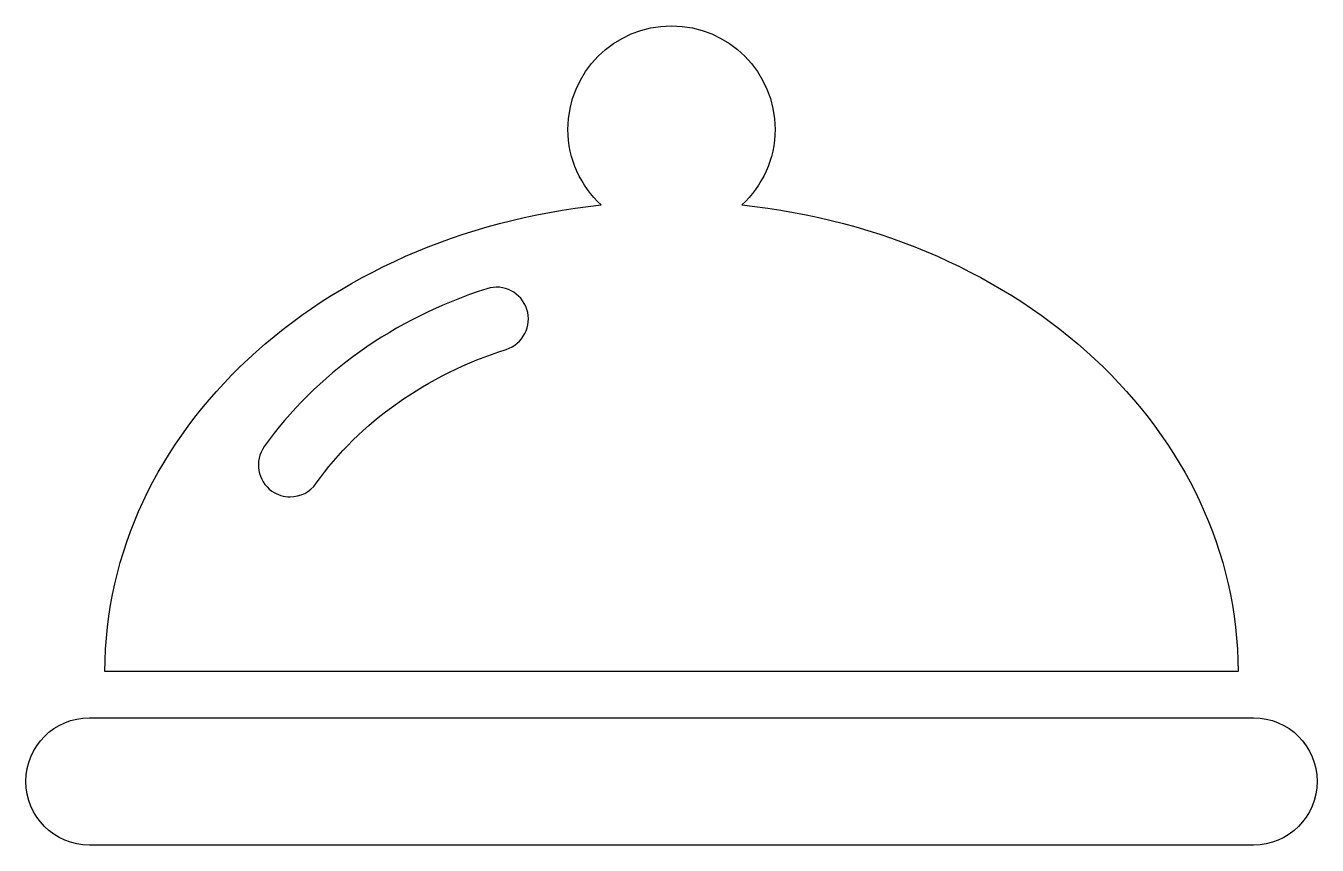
# Model space of a CAD drawing. Header units: centimetres. Extents: x -6.6 to 6.5, y -4.6 to 3.7.
import ezdxf

# ---------------------------------------------------------------- set-up
doc = ezdxf.new("R2010")
doc.units = ezdxf.units.CM
doc.header["$MEASUREMENT"] = 0
doc.layers.add('Layer 1', color=7, linetype='Continuous')

msp = doc.modelspace()

# ---------------------------------------------------------------- linework, layer by layer
at = {"layer": 'Layer 1'}
for points, knots in [([(5.73045, -2.81847), (5.73045, -0.37973), (3.5297, 1.62836), (0.68858, 1.92146), (0.68858, 1.92146), (0.89464, 2.11352), (1.02539, 2.38527), (1.02539, 2.68933), (1.02539, 2.68933), (1.02539, 3.27033), (0.55441, 3.74137), (-0.02681, 3.74137), (-0.02681, 3.74137), (-0.60802, 3.74137), (-1.07906, 3.27033), (-1.07906, 2.68933), (-1.07906, 2.68933), (-1.07906, 2.38527), (-0.9483, 2.11352), (-0.74222, 1.92146), (-0.74222, 1.92146), (-3.58333, 1.62835), (-5.78403, -0.37973), (-5.78403, -2.81847), (-5.78403, -2.81847), (-5.78403, -2.81892), (5.73045, -2.81892), (5.73045, -2.81847)], [0, 0, 0, 0, 0.125, 0.125, 0.125, 0.125, 0.25, 0.25, 0.25, 0.25, 0.375, 0.375, 0.375, 0.375, 0.5, 0.5, 0.5, 0.5, 0.625, 0.625, 0.625, 0.625, 0.75, 0.75, 0.75, 0.75, 1, 1, 1, 1]), ([(-1.70614, 0.45471), (-2.51529, 0.1956), (-3.20077, -0.28766), (-3.63659, -0.90615), (-3.63659, -0.90615), (-3.69956, -0.9959), (-3.79984, -1.04347), (-3.90139, -1.04347), (-3.90139, -1.04347), (-3.96587, -1.04347), (-4.03096, -1.02453), (-4.0876, -0.98449), (-4.0876, -0.98449), (-4.2336, -0.88167), (-4.26852, -0.67948), (-4.16576, -0.53369), (-4.16576, -0.53369), (-3.64921, 0.19939), (-2.84578, 0.76944), (-1.90328, 1.07066), (-1.90328, 1.07066), (-1.73244, 1.12546), (-1.55107, 1.03105), (-1.49654, 0.86127), (-1.49654, 0.86127), (-1.44222, 0.69107), (-1.53596, 0.50906), (-1.70614, 0.45471)], [0, 0, 0, 0, 0.125, 0.125, 0.125, 0.125, 0.25, 0.25, 0.25, 0.25, 0.375, 0.375, 0.375, 0.375, 0.5, 0.5, 0.5, 0.5, 0.625, 0.625, 0.625, 0.625, 0.75, 0.75, 0.75, 0.75, 1, 1, 1, 1]), ([(5.88743, -3.28784), (5.88743, -3.28784), (-5.94098, -3.28784), (-5.94098, -3.28784), (-5.94098, -3.28784), (-6.29846, -3.28784), (-6.58812, -3.57772), (-6.58812, -3.93499), (-6.58812, -3.93499), (-6.58812, -4.29226), (-6.29845, -4.58211), (-5.94098, -4.58211), (-5.94098, -4.58211), (-5.94098, -4.58211), (5.88743, -4.58211), (5.88743, -4.58211), (5.88743, -4.58211), (6.24491, -4.58211), (6.53455, -4.29223), (6.53455, -3.93499), (6.53455, -3.93499), (6.53455, -3.57775), (6.24488, -3.28784), (5.88743, -3.28784)], [0, 0, 0, 0, 0.14285714, 0.14285714, 0.14285714, 0.14285714, 0.28571429, 0.28571429, 0.28571429, 0.28571429, 0.42857143, 0.42857143, 0.42857143, 0.42857143, 0.57142857, 0.57142857, 0.57142857, 0.57142857, 0.71428571, 0.71428571, 0.71428571, 0.71428571, 1, 1, 1, 1])]:
    msp.add_open_spline(points, degree=3, knots=knots, dxfattribs=at)

doc.saveas('drawing.dxf')
